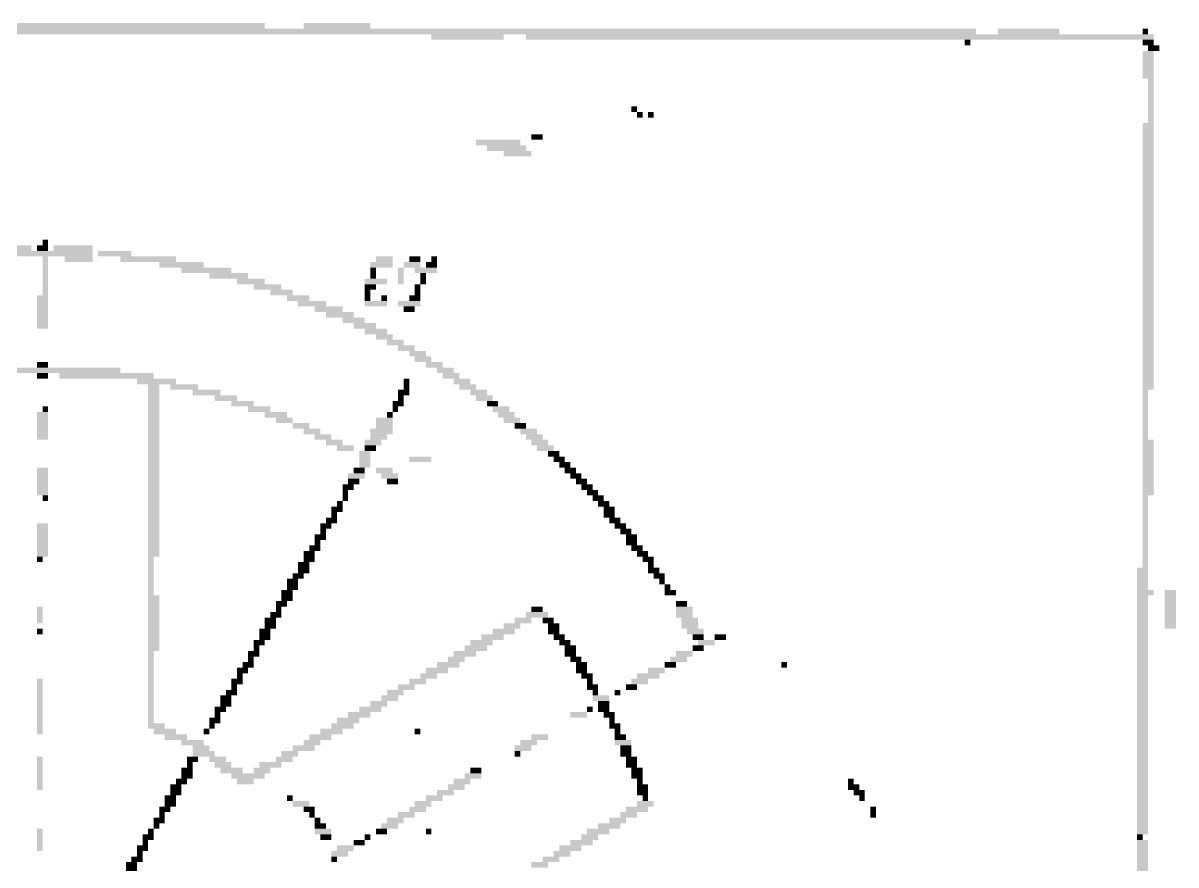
# Model space of a CAD drawing. Extents: x 0 to 456, y -15 to 604.
# Drawn here: x 229 to 436.5, y 451 to 602.5 of the extents above; entities that cross this region are included whole.
import ezdxf

# ---------------------------------------------------------------- set-up
doc = ezdxf.new("R2010")
doc.units = 0
doc.layers.add('SCAN_INK_DRAFT', color=7, linetype='Continuous')

msp = doc.modelspace()

# ---------------------------------------------------------------- linework, layer by layer
at = {"layer": 'SCAN_INK_DRAFT'}
for points in [[(68.5, 601.5), (272.5, 601.5), (68.5, 602.5), (272.5, 602.5)], [(279.5, 601.5), (291.5, 601.5), (279.5, 602.5), (291.5, 602.5)], [(197.5, 600.5), (400.5, 600.5), (197.5, 601.5), (400.5, 601.5)], [(302.5, 599.5), (315.5, 599.5), (302.5, 600.5), (315.5, 600.5)], [(319.5, 599.5), (432.5, 599.5), (319.5, 600.5), (432.5, 600.5)], [(404.5, 600.5), (415.5, 600.5), (404.5, 601.5), (415.5, 601.5)], [(430.5, 600.5), (431.5, 600.5), (430.5, 601.5), (431.5, 601.5)], [(398.5, 598.5), (399.5, 598.5), (398.5, 599.5), (399.5, 599.5)], [(430.5, 598.5), (432.5, 598.5), (430.5, 599.5), (432.5, 599.5)], [(431.5, 597.5), (433.5, 597.5), (431.5, 598.5), (433.5, 598.5)], [(430.5, 592.5), (432.5, 592.5), (430.5, 597.5), (432.5, 597.5)], [(431.5, 584.5), (432.5, 584.5), (431.5, 592.5), (432.5, 592.5)], [(338.5, 586.5), (339.5, 586.5), (338.5, 587.5), (339.5, 587.5)], [(339.5, 585.5), (340.5, 585.5), (339.5, 586.5), (340.5, 586.5)], [(341.5, 585.5), (342.5, 585.5), (341.5, 586.5), (342.5, 586.5)], [(430.5, 536.5), (432.5, 536.5), (430.5, 584.5), (432.5, 584.5)], [(310.5, 580.5), (318.5, 580.5), (310.5, 581.5), (318.5, 581.5)], [(320.5, 581.5), (322.5, 581.5), (320.5, 582.5), (322.5, 582.5)], [(312.5, 579.5), (319.5, 579.5), (312.5, 580.5), (319.5, 580.5)], [(315.5, 578.5), (320.5, 578.5), (315.5, 579.5), (320.5, 579.5)], [(224.5, 561.5), (230.5, 561.5), (224.5, 562.5), (230.5, 562.5)], [(231.5, 561.5), (233.5, 561.5), (231.5, 562.5), (233.5, 562.5)], [(232.5, 562.5), (233.5, 562.5), (232.5, 563.5), (233.5, 563.5)], [(234.5, 561.5), (241.5, 561.5), (234.5, 562.5), (241.5, 562.5)], [(213.5, 560.5), (241.5, 560.5), (213.5, 561.5), (241.5, 561.5)], [(232.5, 553.5), (233.5, 553.5), (232.5, 560.5), (233.5, 560.5)], [(236.5, 559.5), (241.5, 559.5), (236.5, 560.5), (241.5, 560.5)], [(242.5, 560.5), (248.5, 560.5), (242.5, 561.5), (248.5, 561.5)], [(246.5, 559.5), (256.5, 559.5), (246.5, 560.5), (256.5, 560.5)], [(292.5, 559.5), (295.5, 559.5), (292.5, 560.5), (295.5, 560.5)], [(298.5, 559.5), (300.5, 559.5), (298.5, 560.5), (300.5, 560.5)], [(302.5, 559.5), (303.5, 559.5), (302.5, 560.5), (303.5, 560.5)], [(253.5, 558.5), (261.5, 558.5), (253.5, 559.5), (261.5, 559.5)], [(257.5, 557.5), (266.5, 557.5), (257.5, 558.5), (266.5, 558.5)], [(291.5, 558.5), (295.5, 558.5), (291.5, 559.5), (295.5, 559.5)], [(291.5, 556.5), (292.5, 556.5), (291.5, 558.5), (292.5, 558.5)], [(296.5, 555.5), (297.5, 555.5), (296.5, 558.5), (297.5, 558.5)], [(297.5, 558.5), (300.5, 558.5), (297.5, 559.5), (300.5, 559.5)], [(299.5, 557.5), (303.5, 557.5), (299.5, 558.5), (303.5, 558.5)], [(301.5, 558.5), (303.5, 558.5), (301.5, 559.5), (303.5, 559.5)], [(262.5, 556.5), (269.5, 556.5), (262.5, 557.5), (269.5, 557.5)], [(267.5, 555.5), (272.5, 555.5), (267.5, 556.5), (272.5, 556.5)], [(290.5, 555.5), (294.5, 555.5), (290.5, 556.5), (294.5, 556.5)], [(300.5, 555.5), (301.5, 555.5), (300.5, 557.5), (301.5, 557.5)], [(270.5, 554.5), (275.5, 554.5), (270.5, 555.5), (275.5, 555.5)], [(273.5, 553.5), (277.5, 553.5), (273.5, 554.5), (277.5, 554.5)], [(290.5, 554.5), (292.5, 554.5), (290.5, 555.5), (292.5, 555.5)], [(290.5, 552.5), (291.5, 552.5), (290.5, 554.5), (291.5, 554.5)], [(299.5, 553.5), (300.5, 553.5), (299.5, 555.5), (300.5, 555.5)], [(231.5, 547.5), (233.5, 547.5), (231.5, 553.5), (233.5, 553.5)], [(276.5, 552.5), (280.5, 552.5), (276.5, 553.5), (280.5, 553.5)], [(278.5, 551.5), (283.5, 551.5), (278.5, 552.5), (283.5, 552.5)], [(290.5, 551.5), (294.5, 551.5), (290.5, 552.5), (294.5, 552.5)], [(293.5, 552.5), (294.5, 552.5), (293.5, 553.5), (294.5, 553.5)], [(296.5, 551.5), (300.5, 551.5), (296.5, 552.5), (300.5, 552.5)], [(298.5, 552.5), (300.5, 552.5), (298.5, 553.5), (300.5, 553.5)], [(281.5, 550.5), (286.5, 550.5), (281.5, 551.5), (286.5, 551.5)], [(283.5, 549.5), (288.5, 549.5), (283.5, 550.5), (288.5, 550.5)], [(297.5, 550.5), (299.5, 550.5), (297.5, 551.5), (299.5, 551.5)], [(286.5, 548.5), (290.5, 548.5), (286.5, 549.5), (290.5, 549.5)], [(288.5, 547.5), (292.5, 547.5), (288.5, 548.5), (292.5, 548.5)], [(290.5, 546.5), (294.5, 546.5), (290.5, 547.5), (294.5, 547.5)], [(292.5, 545.5), (295.5, 545.5), (292.5, 546.5), (295.5, 546.5)], [(294.5, 544.5), (297.5, 544.5), (294.5, 545.5), (297.5, 545.5)], [(296.5, 543.5), (299.5, 543.5), (296.5, 544.5), (299.5, 544.5)], [(298.5, 542.5), (301.5, 542.5), (298.5, 543.5), (301.5, 543.5)], [(299.5, 541.5), (302.5, 541.5), (299.5, 542.5), (302.5, 542.5)], [(216.5, 539.5), (246.5, 539.5), (216.5, 540.5), (246.5, 540.5)], [(231.5, 540.5), (233.5, 540.5), (231.5, 541.5), (233.5, 541.5)], [(231.5, 538.5), (233.5, 538.5), (231.5, 539.5), (233.5, 539.5)], [(235.5, 538.5), (252.5, 538.5), (235.5, 539.5), (252.5, 539.5)], [(301.5, 540.5), (304.5, 540.5), (301.5, 541.5), (304.5, 541.5)], [(303.5, 539.5), (306.5, 539.5), (303.5, 540.5), (306.5, 540.5)], [(304.5, 538.5), (307.5, 538.5), (304.5, 539.5), (307.5, 539.5)], [(249.5, 537.5), (256.5, 537.5), (249.5, 538.5), (256.5, 538.5)], [(251.5, 506.5), (253.5, 506.5), (251.5, 537.5), (253.5, 537.5)], [(255.5, 536.5), (260.5, 536.5), (255.5, 537.5), (260.5, 537.5)], [(297.5, 536.5), (298.5, 536.5), (297.5, 538.5), (298.5, 538.5)], [(306.5, 537.5), (309.5, 537.5), (306.5, 538.5), (309.5, 538.5)], [(307.5, 536.5), (310.5, 536.5), (307.5, 537.5), (310.5, 537.5)], [(259.5, 535.5), (264.5, 535.5), (259.5, 536.5), (264.5, 536.5)], [(263.5, 534.5), (267.5, 534.5), (263.5, 535.5), (267.5, 535.5)], [(296.5, 535.5), (298.5, 535.5), (296.5, 536.5), (298.5, 536.5)], [(296.5, 534.5), (297.5, 534.5), (296.5, 535.5), (297.5, 535.5)], [(309.5, 535.5), (312.5, 535.5), (309.5, 536.5), (312.5, 536.5)], [(310.5, 534.5), (313.5, 534.5), (310.5, 535.5), (313.5, 535.5)], [(430.5, 527.5), (431.5, 527.5), (430.5, 536.5), (431.5, 536.5)], [(232.5, 532.5), (233.5, 532.5), (232.5, 533.5), (233.5, 533.5)], [(266.5, 533.5), (270.5, 533.5), (266.5, 534.5), (270.5, 534.5)], [(269.5, 532.5), (273.5, 532.5), (269.5, 533.5), (273.5, 533.5)], [(295.5, 533.5), (297.5, 533.5), (295.5, 534.5), (297.5, 534.5)], [(295.5, 532.5), (296.5, 532.5), (295.5, 533.5), (296.5, 533.5)], [(312.5, 533.5), (314.5, 533.5), (312.5, 534.5), (314.5, 534.5)], [(313.5, 532.5), (316.5, 532.5), (313.5, 533.5), (316.5, 533.5)], [(231.5, 527.5), (233.5, 527.5), (231.5, 532.5), (233.5, 532.5)], [(272.5, 531.5), (276.5, 531.5), (272.5, 532.5), (276.5, 532.5)], [(274.5, 530.5), (277.5, 530.5), (274.5, 531.5), (277.5, 531.5)], [(292.5, 529.5), (295.5, 529.5), (292.5, 531.5), (295.5, 531.5)], [(294.5, 531.5), (295.5, 531.5), (294.5, 532.5), (295.5, 532.5)], [(314.5, 531.5), (317.5, 531.5), (314.5, 532.5), (317.5, 532.5)], [(315.5, 530.5), (318.5, 530.5), (315.5, 531.5), (318.5, 531.5)], [(277.5, 529.5), (280.5, 529.5), (277.5, 530.5), (280.5, 530.5)], [(279.5, 528.5), (282.5, 528.5), (279.5, 529.5), (282.5, 529.5)], [(291.5, 528.5), (295.5, 528.5), (291.5, 529.5), (295.5, 529.5)], [(317.5, 529.5), (319.5, 529.5), (317.5, 530.5), (319.5, 530.5)], [(318.5, 528.5), (321.5, 528.5), (318.5, 529.5), (321.5, 529.5)], [(281.5, 527.5), (284.5, 527.5), (281.5, 528.5), (284.5, 528.5)], [(283.5, 526.5), (286.5, 526.5), (283.5, 527.5), (286.5, 527.5)], [(290.5, 526.5), (293.5, 526.5), (290.5, 527.5), (293.5, 527.5)], [(291.5, 527.5), (294.5, 527.5), (291.5, 528.5), (294.5, 528.5)], [(319.5, 527.5), (322.5, 527.5), (319.5, 528.5), (322.5, 528.5)], [(320.5, 526.5), (323.5, 526.5), (320.5, 527.5), (323.5, 527.5)], [(430.5, 517.5), (432.5, 517.5), (430.5, 527.5), (432.5, 527.5)], [(285.5, 525.5), (288.5, 525.5), (285.5, 526.5), (288.5, 526.5)], [(289.5, 522.5), (291.5, 522.5), (289.5, 525.5), (291.5, 525.5)], [(290.5, 525.5), (292.5, 525.5), (290.5, 526.5), (292.5, 526.5)], [(321.5, 525.5), (324.5, 525.5), (321.5, 526.5), (324.5, 526.5)], [(323.5, 524.5), (325.5, 524.5), (323.5, 525.5), (325.5, 525.5)], [(298.5, 523.5), (302.5, 523.5), (298.5, 524.5), (302.5, 524.5)], [(324.5, 523.5), (326.5, 523.5), (324.5, 524.5), (326.5, 524.5)], [(325.5, 522.5), (327.5, 522.5), (325.5, 523.5), (327.5, 523.5)], [(231.5, 517.5), (233.5, 517.5), (231.5, 522.5), (233.5, 522.5)], [(287.5, 520.5), (290.5, 520.5), (287.5, 521.5), (290.5, 521.5)], [(288.5, 521.5), (290.5, 521.5), (288.5, 522.5), (290.5, 522.5)], [(292.5, 521.5), (295.5, 521.5), (292.5, 522.5), (295.5, 522.5)], [(293.5, 520.5), (296.5, 520.5), (293.5, 521.5), (296.5, 521.5)], [(326.5, 521.5), (328.5, 521.5), (326.5, 522.5), (328.5, 522.5)], [(327.5, 520.5), (329.5, 520.5), (327.5, 521.5), (329.5, 521.5)], [(286.5, 518.5), (288.5, 518.5), (286.5, 519.5), (288.5, 519.5)], [(287.5, 519.5), (289.5, 519.5), (287.5, 520.5), (289.5, 520.5)], [(294.5, 519.5), (296.5, 519.5), (294.5, 520.5), (296.5, 520.5)], [(328.5, 519.5), (330.5, 519.5), (328.5, 520.5), (330.5, 520.5)], [(329.5, 518.5), (331.5, 518.5), (329.5, 519.5), (331.5, 519.5)], [(232.5, 516.5), (233.5, 516.5), (232.5, 517.5), (233.5, 517.5)], [(286.5, 516.5), (287.5, 516.5), (286.5, 518.5), (287.5, 518.5)], [(330.5, 517.5), (332.5, 517.5), (330.5, 518.5), (332.5, 518.5)], [(331.5, 516.5), (333.5, 516.5), (331.5, 517.5), (333.5, 517.5)], [(430.5, 504.5), (431.5, 504.5), (430.5, 517.5), (431.5, 517.5)], [(284.5, 514.5), (286.5, 514.5), (284.5, 515.5), (286.5, 515.5)], [(285.5, 515.5), (286.5, 515.5), (285.5, 516.5), (286.5, 516.5)], [(332.5, 515.5), (334.5, 515.5), (332.5, 516.5), (334.5, 516.5)], [(333.5, 513.5), (335.5, 513.5), (333.5, 515.5), (335.5, 515.5)], [(283.5, 512.5), (285.5, 512.5), (283.5, 513.5), (285.5, 513.5)], [(284.5, 513.5), (285.5, 513.5), (284.5, 514.5), (285.5, 514.5)], [(334.5, 512.5), (336.5, 512.5), (334.5, 513.5), (336.5, 513.5)], [(231.5, 506.5), (233.5, 506.5), (231.5, 512.5), (233.5, 512.5)], [(281.5, 509.5), (283.5, 509.5), (281.5, 510.5), (283.5, 510.5)], [(282.5, 511.5), (284.5, 511.5), (282.5, 512.5), (284.5, 512.5)], [(282.5, 510.5), (283.5, 510.5), (282.5, 511.5), (283.5, 511.5)], [(335.5, 511.5), (337.5, 511.5), (335.5, 512.5), (337.5, 512.5)], [(336.5, 510.5), (338.5, 510.5), (336.5, 511.5), (338.5, 511.5)], [(337.5, 508.5), (339.5, 508.5), (337.5, 510.5), (339.5, 510.5)], [(280.5, 507.5), (282.5, 507.5), (280.5, 508.5), (282.5, 508.5)], [(281.5, 508.5), (282.5, 508.5), (281.5, 509.5), (282.5, 509.5)], [(338.5, 507.5), (340.5, 507.5), (338.5, 508.5), (340.5, 508.5)], [(231.5, 505.5), (232.5, 505.5), (231.5, 506.5), (232.5, 506.5)], [(251.5, 499.5), (252.5, 499.5), (251.5, 506.5), (252.5, 506.5)], [(279.5, 505.5), (281.5, 505.5), (279.5, 507.5), (281.5, 507.5)], [(339.5, 506.5), (341.5, 506.5), (339.5, 507.5), (341.5, 507.5)], [(340.5, 505.5), (342.5, 505.5), (340.5, 506.5), (342.5, 506.5)], [(278.5, 503.5), (280.5, 503.5), (278.5, 505.5), (280.5, 505.5)], [(341.5, 504.5), (342.5, 504.5), (341.5, 505.5), (342.5, 505.5)], [(341.5, 503.5), (343.5, 503.5), (341.5, 504.5), (343.5, 504.5)], [(429.5, 500.5), (431.5, 500.5), (429.5, 504.5), (431.5, 504.5)], [(276.5, 500.5), (278.5, 500.5), (276.5, 502.5), (278.5, 502.5)], [(277.5, 502.5), (279.5, 502.5), (277.5, 503.5), (279.5, 503.5)], [(342.5, 502.5), (344.5, 502.5), (342.5, 503.5), (344.5, 503.5)], [(343.5, 501.5), (344.5, 501.5), (343.5, 502.5), (344.5, 502.5)], [(275.5, 498.5), (277.5, 498.5), (275.5, 500.5), (277.5, 500.5)], [(344.5, 500.5), (345.5, 500.5), (344.5, 501.5), (345.5, 501.5)], [(344.5, 499.5), (346.5, 499.5), (344.5, 500.5), (346.5, 500.5)], [(429.5, 499.5), (432.5, 499.5), (429.5, 500.5), (432.5, 500.5)], [(434.5, 493.5), (436.5, 493.5), (434.5, 500.5), (436.5, 500.5)], [(251.5, 489.5), (253.5, 489.5), (251.5, 499.5), (253.5, 499.5)], [(274.5, 497.5), (276.5, 497.5), (274.5, 498.5), (276.5, 498.5)], [(346.5, 497.5), (348.5, 497.5), (346.5, 498.5), (348.5, 498.5)], [(429.5, 456.5), (431.5, 456.5), (429.5, 499.5), (431.5, 499.5)], [(231.5, 494.5), (232.5, 494.5), (231.5, 497.5), (232.5, 497.5)], [(273.5, 495.5), (275.5, 495.5), (273.5, 496.5), (275.5, 496.5)], [(274.5, 496.5), (275.5, 496.5), (274.5, 497.5), (275.5, 497.5)], [(319.5, 495.5), (323.5, 495.5), (319.5, 496.5), (323.5, 496.5)], [(320.5, 496.5), (322.5, 496.5), (320.5, 497.5), (322.5, 497.5)], [(346.5, 495.5), (349.5, 495.5), (346.5, 497.5), (349.5, 497.5)], [(272.5, 493.5), (274.5, 493.5), (272.5, 495.5), (274.5, 495.5)], [(315.5, 493.5), (318.5, 493.5), (315.5, 494.5), (318.5, 494.5)], [(317.5, 494.5), (320.5, 494.5), (317.5, 495.5), (320.5, 495.5)], [(322.5, 494.5), (324.5, 494.5), (322.5, 495.5), (324.5, 495.5)], [(323.5, 492.5), (325.5, 492.5), (323.5, 494.5), (325.5, 494.5)], [(347.5, 493.5), (350.5, 493.5), (347.5, 495.5), (350.5, 495.5)], [(231.5, 492.5), (232.5, 492.5), (231.5, 493.5), (232.5, 493.5)], [(271.5, 491.5), (273.5, 491.5), (271.5, 493.5), (273.5, 493.5)], [(311.5, 491.5), (315.5, 491.5), (311.5, 492.5), (315.5, 492.5)], [(313.5, 492.5), (317.5, 492.5), (313.5, 493.5), (317.5, 493.5)], [(324.5, 491.5), (326.5, 491.5), (324.5, 492.5), (326.5, 492.5)], [(348.5, 492.5), (351.5, 492.5), (348.5, 493.5), (351.5, 493.5)], [(349.5, 491.5), (351.5, 491.5), (349.5, 492.5), (351.5, 492.5)], [(353.5, 491.5), (355.5, 491.5), (353.5, 492.5), (355.5, 492.5)], [(270.5, 490.5), (272.5, 490.5), (270.5, 491.5), (272.5, 491.5)], [(270.5, 489.5), (271.5, 489.5), (270.5, 490.5), (271.5, 490.5)], [(308.5, 489.5), (312.5, 489.5), (308.5, 490.5), (312.5, 490.5)], [(309.5, 490.5), (313.5, 490.5), (309.5, 491.5), (313.5, 491.5)], [(325.5, 490.5), (327.5, 490.5), (325.5, 491.5), (327.5, 491.5)], [(326.5, 488.5), (328.5, 488.5), (326.5, 490.5), (328.5, 490.5)], [(349.5, 489.5), (351.5, 489.5), (349.5, 490.5), (351.5, 490.5)], [(350.5, 490.5), (353.5, 490.5), (350.5, 491.5), (353.5, 491.5)], [(251.5, 476.5), (252.5, 476.5), (251.5, 489.5), (252.5, 489.5)], [(269.5, 488.5), (271.5, 488.5), (269.5, 489.5), (271.5, 489.5)], [(269.5, 487.5), (270.5, 487.5), (269.5, 488.5), (270.5, 488.5)], [(305.5, 487.5), (308.5, 487.5), (305.5, 488.5), (308.5, 488.5)], [(306.5, 488.5), (310.5, 488.5), (306.5, 489.5), (310.5, 489.5)], [(327.5, 487.5), (329.5, 487.5), (327.5, 488.5), (329.5, 488.5)], [(345.5, 487.5), (348.5, 487.5), (345.5, 488.5), (348.5, 488.5)], [(346.5, 488.5), (349.5, 488.5), (346.5, 489.5), (349.5, 489.5)], [(267.5, 485.5), (269.5, 485.5), (267.5, 486.5), (269.5, 486.5)], [(268.5, 486.5), (270.5, 486.5), (268.5, 487.5), (270.5, 487.5)], [(301.5, 485.5), (305.5, 485.5), (301.5, 486.5), (305.5, 486.5)], [(303.5, 486.5), (307.5, 486.5), (303.5, 487.5), (307.5, 487.5)], [(328.5, 485.5), (330.5, 485.5), (328.5, 487.5), (330.5, 487.5)], [(341.5, 485.5), (344.5, 485.5), (341.5, 486.5), (344.5, 486.5)], [(344.5, 486.5), (346.5, 486.5), (344.5, 487.5), (346.5, 487.5)], [(365.5, 486.5), (366.5, 486.5), (365.5, 487.5), (366.5, 487.5)], [(231.5, 474.5), (232.5, 474.5), (231.5, 484.5), (232.5, 484.5)], [(266.5, 483.5), (268.5, 483.5), (266.5, 484.5), (268.5, 484.5)], [(266.5, 482.5), (267.5, 482.5), (266.5, 483.5), (267.5, 483.5)], [(267.5, 484.5), (268.5, 484.5), (267.5, 485.5), (268.5, 485.5)], [(296.5, 482.5), (299.5, 482.5), (296.5, 483.5), (299.5, 483.5)], [(298.5, 483.5), (301.5, 483.5), (298.5, 484.5), (301.5, 484.5)], [(300.5, 484.5), (303.5, 484.5), (300.5, 485.5), (303.5, 485.5)], [(329.5, 484.5), (331.5, 484.5), (329.5, 485.5), (331.5, 485.5)], [(330.5, 483.5), (331.5, 483.5), (330.5, 484.5), (331.5, 484.5)], [(330.5, 482.5), (332.5, 482.5), (330.5, 483.5), (332.5, 483.5)], [(337.5, 482.5), (339.5, 482.5), (337.5, 483.5), (339.5, 483.5)], [(338.5, 483.5), (341.5, 483.5), (338.5, 484.5), (341.5, 484.5)], [(339.5, 484.5), (343.5, 484.5), (339.5, 485.5), (343.5, 485.5)], [(264.5, 479.5), (266.5, 479.5), (264.5, 481.5), (266.5, 481.5)], [(265.5, 481.5), (267.5, 481.5), (265.5, 482.5), (267.5, 482.5)], [(293.5, 480.5), (296.5, 480.5), (293.5, 481.5), (296.5, 481.5)], [(294.5, 481.5), (297.5, 481.5), (294.5, 482.5), (297.5, 482.5)], [(331.5, 481.5), (332.5, 481.5), (331.5, 482.5), (332.5, 482.5)], [(331.5, 480.5), (334.5, 480.5), (331.5, 481.5), (334.5, 481.5)], [(335.5, 481.5), (336.5, 481.5), (335.5, 482.5), (336.5, 482.5)], [(263.5, 478.5), (265.5, 478.5), (263.5, 479.5), (265.5, 479.5)], [(289.5, 478.5), (293.5, 478.5), (289.5, 479.5), (293.5, 479.5)], [(291.5, 479.5), (294.5, 479.5), (291.5, 480.5), (294.5, 480.5)], [(330.5, 478.5), (331.5, 478.5), (330.5, 479.5), (331.5, 479.5)], [(332.5, 478.5), (334.5, 478.5), (332.5, 480.5), (334.5, 480.5)], [(262.5, 476.5), (264.5, 476.5), (262.5, 477.5), (264.5, 477.5)], [(263.5, 477.5), (264.5, 477.5), (263.5, 478.5), (264.5, 478.5)], [(285.5, 476.5), (289.5, 476.5), (285.5, 477.5), (289.5, 477.5)], [(287.5, 477.5), (291.5, 477.5), (287.5, 478.5), (291.5, 478.5)], [(327.5, 477.5), (330.5, 477.5), (327.5, 478.5), (330.5, 478.5)], [(333.5, 477.5), (335.5, 477.5), (333.5, 478.5), (335.5, 478.5)], [(334.5, 476.5), (335.5, 476.5), (334.5, 477.5), (335.5, 477.5)], [(251.5, 475.5), (254.5, 475.5), (251.5, 476.5), (254.5, 476.5)], [(252.5, 474.5), (256.5, 474.5), (252.5, 475.5), (256.5, 475.5)], [(261.5, 474.5), (262.5, 474.5), (261.5, 475.5), (262.5, 475.5)], [(262.5, 475.5), (263.5, 475.5), (262.5, 476.5), (263.5, 476.5)], [(282.5, 474.5), (286.5, 474.5), (282.5, 475.5), (286.5, 475.5)], [(284.5, 475.5), (288.5, 475.5), (284.5, 476.5), (288.5, 476.5)], [(299.5, 474.5), (300.5, 474.5), (299.5, 475.5), (300.5, 475.5)], [(334.5, 475.5), (336.5, 475.5), (334.5, 476.5), (336.5, 476.5)], [(335.5, 474.5), (336.5, 474.5), (335.5, 475.5), (336.5, 475.5)], [(254.5, 473.5), (258.5, 473.5), (254.5, 474.5), (258.5, 474.5)], [(257.5, 472.5), (261.5, 472.5), (257.5, 473.5), (261.5, 473.5)], [(279.5, 472.5), (282.5, 472.5), (279.5, 473.5), (282.5, 473.5)], [(280.5, 473.5), (284.5, 473.5), (280.5, 474.5), (284.5, 474.5)], [(318.5, 472.5), (321.5, 472.5), (318.5, 473.5), (321.5, 473.5)], [(320.5, 473.5), (323.5, 473.5), (320.5, 474.5), (323.5, 474.5)], [(335.5, 473.5), (337.5, 473.5), (335.5, 474.5), (337.5, 474.5)], [(335.5, 472.5), (338.5, 472.5), (335.5, 473.5), (338.5, 473.5)], [(259.5, 471.5), (262.5, 471.5), (259.5, 472.5), (262.5, 472.5)], [(259.5, 470.5), (263.5, 470.5), (259.5, 471.5), (263.5, 471.5)], [(275.5, 470.5), (278.5, 470.5), (275.5, 471.5), (278.5, 471.5)], [(277.5, 471.5), (281.5, 471.5), (277.5, 472.5), (281.5, 472.5)], [(317.5, 471.5), (320.5, 471.5), (317.5, 472.5), (320.5, 472.5)], [(317.5, 470.5), (318.5, 470.5), (317.5, 471.5), (318.5, 471.5)], [(336.5, 470.5), (338.5, 470.5), (336.5, 472.5), (338.5, 472.5)], [(231.5, 464.5), (232.5, 464.5), (231.5, 470.5), (232.5, 470.5)], [(258.5, 469.5), (260.5, 469.5), (258.5, 470.5), (260.5, 470.5)], [(258.5, 468.5), (259.5, 468.5), (258.5, 469.5), (259.5, 469.5)], [(262.5, 469.5), (265.5, 469.5), (262.5, 470.5), (265.5, 470.5)], [(263.5, 468.5), (266.5, 468.5), (263.5, 469.5), (266.5, 469.5)], [(271.5, 468.5), (275.5, 468.5), (271.5, 469.5), (275.5, 469.5)], [(274.5, 469.5), (277.5, 469.5), (274.5, 470.5), (277.5, 470.5)], [(337.5, 468.5), (339.5, 468.5), (337.5, 470.5), (339.5, 470.5)], [(257.5, 466.5), (259.5, 466.5), (257.5, 468.5), (259.5, 468.5)], [(264.5, 467.5), (268.5, 467.5), (264.5, 468.5), (268.5, 468.5)], [(266.5, 466.5), (272.5, 466.5), (266.5, 467.5), (272.5, 467.5)], [(270.5, 467.5), (273.5, 467.5), (270.5, 468.5), (273.5, 468.5)], [(308.5, 466.5), (311.5, 466.5), (308.5, 467.5), (311.5, 467.5)], [(309.5, 467.5), (311.5, 467.5), (309.5, 468.5), (311.5, 468.5)], [(338.5, 466.5), (340.5, 466.5), (338.5, 468.5), (340.5, 468.5)], [(255.5, 463.5), (257.5, 463.5), (255.5, 465.5), (257.5, 465.5)], [(256.5, 465.5), (258.5, 465.5), (256.5, 466.5), (258.5, 466.5)], [(267.5, 465.5), (270.5, 465.5), (267.5, 466.5), (270.5, 466.5)], [(305.5, 464.5), (308.5, 464.5), (305.5, 465.5), (308.5, 465.5)], [(306.5, 465.5), (309.5, 465.5), (306.5, 466.5), (309.5, 466.5)], [(339.5, 465.5), (340.5, 465.5), (339.5, 466.5), (340.5, 466.5)], [(339.5, 463.5), (341.5, 463.5), (339.5, 465.5), (341.5, 465.5)], [(377.5, 465.5), (378.5, 465.5), (377.5, 466.5), (378.5, 466.5)], [(377.5, 464.5), (379.5, 464.5), (377.5, 465.5), (379.5, 465.5)], [(254.5, 461.5), (256.5, 461.5), (254.5, 463.5), (256.5, 463.5)], [(276.5, 462.5), (277.5, 462.5), (276.5, 463.5), (277.5, 463.5)], [(301.5, 462.5), (304.5, 462.5), (301.5, 463.5), (304.5, 463.5)], [(303.5, 463.5), (306.5, 463.5), (303.5, 464.5), (306.5, 464.5)], [(340.5, 462.5), (341.5, 462.5), (340.5, 463.5), (341.5, 463.5)], [(378.5, 463.5), (380.5, 463.5), (378.5, 464.5), (380.5, 464.5)], [(379.5, 462.5), (380.5, 462.5), (379.5, 463.5), (380.5, 463.5)], [(253.5, 460.5), (255.5, 460.5), (253.5, 461.5), (255.5, 461.5)], [(277.5, 461.5), (280.5, 461.5), (277.5, 462.5), (280.5, 462.5)], [(279.5, 460.5), (281.5, 460.5), (279.5, 461.5), (281.5, 461.5)], [(298.5, 460.5), (301.5, 460.5), (298.5, 461.5), (301.5, 461.5)], [(299.5, 461.5), (302.5, 461.5), (299.5, 462.5), (302.5, 462.5)], [(337.5, 460.5), (341.5, 460.5), (337.5, 461.5), (341.5, 461.5)], [(339.5, 461.5), (342.5, 461.5), (339.5, 462.5), (342.5, 462.5)], [(381.5, 459.5), (382.5, 459.5), (381.5, 461.5), (382.5, 461.5)], [(252.5, 458.5), (254.5, 458.5), (252.5, 459.5), (254.5, 459.5)], [(253.5, 459.5), (254.5, 459.5), (253.5, 460.5), (254.5, 460.5)], [(280.5, 459.5), (281.5, 459.5), (280.5, 460.5), (281.5, 460.5)], [(281.5, 458.5), (282.5, 458.5), (281.5, 459.5), (282.5, 459.5)], [(294.5, 458.5), (297.5, 458.5), (294.5, 459.5), (297.5, 459.5)], [(296.5, 459.5), (299.5, 459.5), (296.5, 460.5), (299.5, 460.5)], [(334.5, 458.5), (337.5, 458.5), (334.5, 459.5), (337.5, 459.5)], [(336.5, 459.5), (339.5, 459.5), (336.5, 460.5), (339.5, 460.5)], [(231.5, 453.5), (232.5, 453.5), (231.5, 457.5), (232.5, 457.5)], [(251.5, 456.5), (252.5, 456.5), (251.5, 457.5), (252.5, 457.5)], [(252.5, 457.5), (253.5, 457.5), (252.5, 458.5), (253.5, 458.5)], [(281.5, 457.5), (283.5, 457.5), (281.5, 458.5), (283.5, 458.5)], [(281.5, 456.5), (284.5, 456.5), (281.5, 457.5), (284.5, 457.5)], [(292.5, 456.5), (294.5, 456.5), (292.5, 457.5), (294.5, 457.5)], [(293.5, 457.5), (296.5, 457.5), (293.5, 458.5), (296.5, 458.5)], [(301.5, 456.5), (302.5, 456.5), (301.5, 457.5), (302.5, 457.5)], [(330.5, 456.5), (334.5, 456.5), (330.5, 457.5), (334.5, 457.5)], [(332.5, 457.5), (336.5, 457.5), (332.5, 458.5), (336.5, 458.5)], [(249.5, 453.5), (251.5, 453.5), (249.5, 454.5), (251.5, 454.5)], [(250.5, 455.5), (252.5, 455.5), (250.5, 456.5), (252.5, 456.5)], [(250.5, 454.5), (251.5, 454.5), (250.5, 455.5), (251.5, 455.5)], [(282.5, 455.5), (284.5, 455.5), (282.5, 456.5), (284.5, 456.5)], [(285.5, 453.5), (288.5, 453.5), (285.5, 454.5), (288.5, 454.5)], [(288.5, 454.5), (290.5, 454.5), (288.5, 455.5), (290.5, 455.5)], [(290.5, 455.5), (291.5, 455.5), (290.5, 456.5), (291.5, 456.5)], [(325.5, 453.5), (329.5, 453.5), (325.5, 454.5), (329.5, 454.5)], [(327.5, 454.5), (331.5, 454.5), (327.5, 455.5), (331.5, 455.5)], [(329.5, 455.5), (332.5, 455.5), (329.5, 456.5), (332.5, 456.5)], [(429.5, 455.5), (430.5, 455.5), (429.5, 456.5), (430.5, 456.5)], [(429.5, 438.5), (431.5, 438.5), (429.5, 455.5), (431.5, 455.5)], [(248.5, 451.5), (250.5, 451.5), (248.5, 452.5), (250.5, 452.5)], [(249.5, 452.5), (250.5, 452.5), (249.5, 453.5), (250.5, 453.5)], [(284.5, 452.5), (287.5, 452.5), (284.5, 453.5), (287.5, 453.5)], [(284.5, 451.5), (285.5, 451.5), (284.5, 452.5), (285.5, 452.5)], [(322.5, 451.5), (325.5, 451.5), (322.5, 452.5), (325.5, 452.5)], [(324.5, 452.5), (327.5, 452.5), (324.5, 453.5), (327.5, 453.5)], [(247.5, 449.5), (249.5, 449.5), (247.5, 451.5), (249.5, 451.5)], [(320.5, 450.5), (323.5, 450.5), (320.5, 451.5), (323.5, 451.5)]]:
    msp.add_solid(points, dxfattribs=at)

doc.saveas('drawing.dxf')
